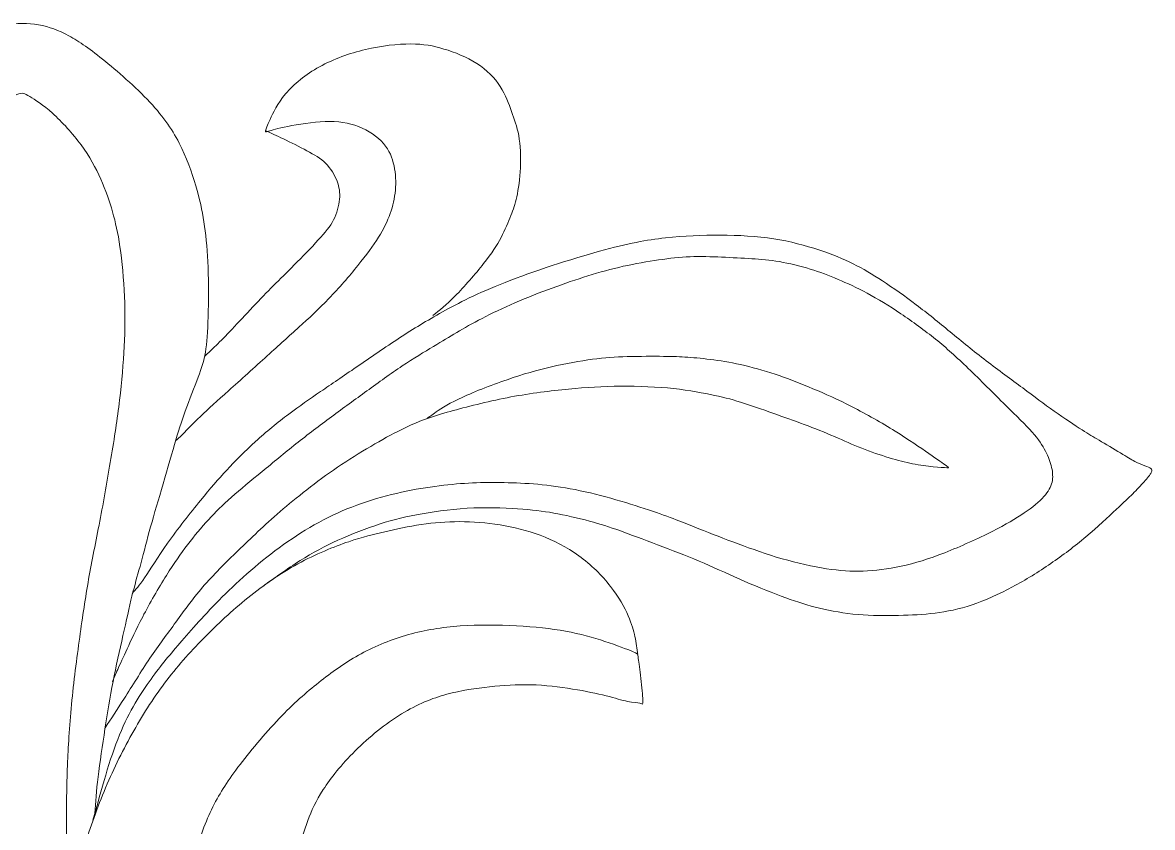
# Model space of a CAD drawing. Header units: millimetres. Extents: x -90 to 90, y -49 to 48.
# Drawn here: x 0 to 90, y -16.5 to 47.6 of the extents above; entities that cross this region are included whole.
import ezdxf

# ---------------------------------------------------------------- set-up
doc = ezdxf.new("R2010")
doc.units = ezdxf.units.MM
doc.header["$MEASUREMENT"] = 0
doc.layers.add('layer 1', color=7, linetype='Continuous')

msp = doc.modelspace()

# ---------------------------------------------------------------- linework, layer by layer
at = {"layer": 'layer 1', "color": 250, "lineweight": 20}
for points, knots in [([(5.7695, -15.4283), (5.83, -14.5363), (5.8904, -13.6445), (6.0268, -12.5079), (6.0268, -12.5079), (6.1631, -11.3713), (6.3753, -9.99), (6.5784, -8.6864), (6.5784, -8.6864), (6.7817, -7.383), (6.9758, -6.1572), (7.2171, -4.9181), (7.2171, -4.9181), (7.4586, -3.6791), (7.7471, -2.4269), (8.0097, -1.2532), (8.0097, -1.2532), (8.2724, -0.0794), (8.5091, 1.016), (8.7284, 1.8977), (8.7284, 1.8977), (8.9479, 2.7795), (9.1499, 3.4478), (9.3694, 4.2545), (9.3694, 4.2545), (9.5888, 5.0611), (9.8256, 6.0062), (10.1071, 7.0284), (10.1071, 7.0284), (10.3886, 8.0505), (10.7148, 9.1496), (11.07, 10.3716), (11.07, 10.3716), (11.4252, 11.5934), (11.8095, 12.938), (12.1182, 13.978), (12.1182, 13.978), (12.4268, 15.0179), (12.6598, 15.7532), (12.9802, 16.6388), (12.9802, 16.6388), (13.3005, 17.5246), (13.7082, 18.5606), (13.9986, 19.3326), (13.9986, 19.3326), (14.2889, 20.1048), (14.4617, 20.6131), (14.5802, 21.3267), (14.5802, 21.3267), (14.6987, 22.0405), (14.7625, 22.9599), (14.7983, 24.153), (14.7983, 24.153), (14.8342, 25.3461), (14.842, 26.8131), (14.7953, 28.0745), (14.7953, 28.0745), (14.7487, 29.3359), (14.6478, 30.3915), (14.5139, 31.3504), (14.5139, 31.3504), (14.3799, 32.3093), (14.213, 33.1714), (13.9294, 34.1975), (13.9294, 34.1975), (13.646, 35.2237), (13.2457, 36.4139), (12.6962, 37.5625), (12.6962, 37.5625), (12.1468, 38.7113), (11.4479, 39.8185), (10.3608, 41.0205), (10.3608, 41.0205), (9.2737, 42.2226), (7.7984, 43.5196), (6.6102, 44.4844), (6.6102, 44.4844), (5.4223, 45.4493), (4.5215, 46.0818), (3.6984, 46.5326), (3.6984, 46.5326), (2.8753, 46.9834), (2.13, 47.2523), (1.2912, 47.4025), (1.2912, 47.4025), (0.4526, 47.5528), (-0.4791, 47.5844), (-1.4576, 47.3867), (-1.4576, 47.3867), (-2.436, 47.189), (-3.4611, 46.762), (-4.4629, 46.1926), (-4.4629, 46.1926), (-5.4645, 45.6232), (-6.443, 44.9114), (-7.4369, 44.0493), (-7.4369, 44.0493), (-8.4308, 43.1873), (-9.4401, 42.1751), (-10.3176, 41.1865), (-10.3176, 41.1865), (-11.1951, 40.1979), (-11.9405, 39.2332), (-12.5151, 38.2842), (-12.5151, 38.2842), (-13.0897, 37.3353), (-13.4936, 36.402), (-13.8741, 35.3739), (-13.8741, 35.3739), (-14.2546, 34.3459), (-14.6117, 33.2228), (-14.8447, 31.9416), (-14.8447, 31.9416), (-15.0777, 30.6605), (-15.1863, 29.2211), (-15.2329, 27.932), (-15.2329, 27.932), (-15.2796, 26.6431), (-15.2639, 25.5042), (-15.1714, 24.3686), (-15.1714, 24.3686), (-15.0788, 23.2332), (-14.9094, 22.1009), (-14.7599, 21.2448), (-14.7599, 21.2448), (-14.6104, 20.3887), (-14.481, 19.809), (-14.3115, 19.2669), (-14.3115, 19.2669), (-14.1422, 18.7249), (-13.9327, 18.2206), (-13.6959, 17.5553), (-13.6959, 17.5553), (-13.4592, 16.89), (-13.1951, 16.0636), (-12.9843, 15.4992), (-12.9843, 15.4992), (-12.7736, 14.9348), (-12.616, 14.6324), (-12.4742, 14.152), (-12.4742, 14.152), (-12.3325, 13.6716), (-12.2067, 13.013), (-11.9788, 12.1559), (-11.9788, 12.1559), (-11.7507, 11.2988), (-11.4208, 10.243), (-11.0578, 9.1536), (-11.0578, 9.1536), (-10.6948, 8.0643), (-10.2986, 6.9413), (-10.0056, 6.0319), (-10.0056, 6.0319), (-9.7125, 5.1224), (-9.5221, 4.4266), (-9.3462, 3.8444), (-9.3462, 3.8444), (-9.1701, 3.262), (-9.0084, 2.7934), (-8.8317, 2.0619), (-8.8317, 2.0619), (-8.6551, 1.3303), (-8.4635, 0.3359), (-8.2146, -0.837), (-8.2146, -0.837), (-7.9656, -2.0098), (-7.6594, -3.3611), (-7.4536, -4.2705), (-7.4536, -4.2705), (-7.2478, -5.18), (-7.1425, -5.6477), (-7.0146, -6.2778), (-7.0146, -6.2778), (-6.8866, -6.9081), (-6.7358, -7.7008), (-6.629, -8.3018), (-6.629, -8.3018), (-6.5223, -8.9028), (-6.4596, -9.3122), (-6.3525, -9.946), (-6.3525, -9.946), (-6.2453, -10.5797), (-6.0939, -11.4378), (-6.0236, -12.3042), (-6.0236, -12.3042), (-5.9533, -13.1706), (-5.9643, -14.0454), (-5.9682, -14.4882), (-5.9682, -14.4882), (-5.972, -14.9311), (-5.9691, -14.942), (-5.966, -14.9531)], [0, 0, 0, 0, 0.0204082, 0.0204082, 0.0204082, 0.0204082, 0.0408163, 0.0408163, 0.0408163, 0.0408163, 0.0612245, 0.0612245, 0.0612245, 0.0612245, 0.0816327, 0.0816327, 0.0816327, 0.0816327, 0.1020408, 0.1020408, 0.1020408, 0.1020408, 0.122449, 0.122449, 0.122449, 0.122449, 0.1428571, 0.1428571, 0.1428571, 0.1428571, 0.1632653, 0.1632653, 0.1632653, 0.1632653, 0.1836735, 0.1836735, 0.1836735, 0.1836735, 0.2040816, 0.2040816, 0.2040816, 0.2040816, 0.2244898, 0.2244898, 0.2244898, 0.2244898, 0.244898, 0.244898, 0.244898, 0.244898, 0.2653061, 0.2653061, 0.2653061, 0.2653061, 0.2857143, 0.2857143, 0.2857143, 0.2857143, 0.3061224, 0.3061224, 0.3061224, 0.3061224, 0.3265306, 0.3265306, 0.3265306, 0.3265306, 0.3469388, 0.3469388, 0.3469388, 0.3469388, 0.3673469, 0.3673469, 0.3673469, 0.3673469, 0.3877551, 0.3877551, 0.3877551, 0.3877551, 0.4081633, 0.4081633, 0.4081633, 0.4081633, 0.4285714, 0.4285714, 0.4285714, 0.4285714, 0.4489796, 0.4489796, 0.4489796, 0.4489796, 0.4693878, 0.4693878, 0.4693878, 0.4693878, 0.4897959, 0.4897959, 0.4897959, 0.4897959, 0.5102041, 0.5102041, 0.5102041, 0.5102041, 0.5306122, 0.5306122, 0.5306122, 0.5306122, 0.5510204, 0.5510204, 0.5510204, 0.5510204, 0.5714286, 0.5714286, 0.5714286, 0.5714286, 0.5918367, 0.5918367, 0.5918367, 0.5918367, 0.6122449, 0.6122449, 0.6122449, 0.6122449, 0.6326531, 0.6326531, 0.6326531, 0.6326531, 0.6530612, 0.6530612, 0.6530612, 0.6530612, 0.6734694, 0.6734694, 0.6734694, 0.6734694, 0.6938776, 0.6938776, 0.6938776, 0.6938776, 0.7142857, 0.7142857, 0.7142857, 0.7142857, 0.7346939, 0.7346939, 0.7346939, 0.7346939, 0.755102, 0.755102, 0.755102, 0.755102, 0.7755102, 0.7755102, 0.7755102, 0.7755102, 0.7959184, 0.7959184, 0.7959184, 0.7959184, 0.8163265, 0.8163265, 0.8163265, 0.8163265, 0.8367347, 0.8367347, 0.8367347, 0.8367347, 0.8571429, 0.8571429, 0.8571429, 0.8571429, 0.877551, 0.877551, 0.877551, 0.877551, 0.8979592, 0.8979592, 0.8979592, 0.8979592, 0.9183673, 0.9183673, 0.9183673, 0.9183673, 0.9387755, 0.9387755, 0.9387755, 0.9387755, 0.9591837, 0.9591837, 0.9591837, 0.9591837, 1, 1, 1, 1]), ([(32.7172, 24.247), (33.2452, 24.6662), (33.7733, 25.0853), (34.4877, 25.8089), (34.4877, 25.8089), (35.202, 26.5326), (36.1029, 27.5606), (36.7552, 28.387), (36.7552, 28.387), (37.4074, 29.2135), (37.8113, 29.8382), (38.1412, 30.459), (38.1412, 30.459), (38.4713, 31.0799), (38.7275, 31.6967), (38.9254, 32.2029), (38.9254, 32.2029), (39.1234, 32.709), (39.2631, 33.1043), (39.395, 33.7132), (39.395, 33.7132), (39.5269, 34.3222), (39.6512, 35.1446), (39.6899, 36.0224), (39.6899, 36.0224), (39.7288, 36.9003), (39.6823, 37.8335), (39.5503, 38.5769), (39.5503, 38.5769), (39.4183, 39.3203), (39.2008, 39.8738), (38.9756, 40.4987), (38.9756, 40.4987), (38.7505, 41.1235), (38.5176, 41.8193), (38.0827, 42.4915), (38.0827, 42.4915), (37.6479, 43.1638), (37.0111, 43.8123), (36.2112, 44.3263), (36.2112, 44.3263), (35.4115, 44.8404), (34.4487, 45.2199), (33.5867, 45.4808), (33.5867, 45.4808), (32.7248, 45.7418), (31.9638, 45.8843), (30.9388, 45.8843), (30.9388, 45.8843), (29.9138, 45.8843), (28.6247, 45.7418), (27.3435, 45.4412), (27.3435, 45.4412), (26.0623, 45.1408), (24.7888, 44.6821), (23.6783, 44.0652), (23.6783, 44.0652), (22.5679, 43.4484), (21.6207, 42.6734), (20.9683, 41.9063), (20.9683, 41.9063), (20.3161, 41.1391), (19.959, 40.38), (19.7337, 39.8738), (19.7337, 39.8738), (19.5086, 39.3677), (19.4154, 39.1147), (19.3765, 38.9882), (19.3765, 38.9882), (19.3377, 38.8616), (19.3532, 38.8616), (19.6017, 38.9328), (19.6017, 38.9328), (19.8502, 39.004), (20.3316, 39.1463), (21.147, 39.3123), (21.147, 39.3123), (21.9623, 39.4784), (23.1116, 39.6682), (24.1211, 39.6998), (24.1211, 39.6998), (25.1305, 39.7315), (26.0001, 39.605), (26.7921, 39.2965), (26.7921, 39.2965), (27.5842, 38.9882), (28.2987, 38.4978), (28.7724, 37.9522), (28.7724, 37.9522), (29.246, 37.4066), (29.479, 36.8054), (29.611, 36.1727), (29.611, 36.1727), (29.743, 35.5401), (29.774, 34.8757), (29.7196, 34.2351), (29.7196, 34.2351), (29.6653, 33.5947), (29.5255, 32.9778), (29.308, 32.3689), (29.308, 32.3689), (29.0906, 31.76), (28.7956, 31.1588), (28.3762, 30.4867), (28.3762, 30.4867), (27.957, 29.8145), (27.4134, 29.071), (26.73, 28.2248), (26.73, 28.2248), (26.0468, 27.3786), (25.2237, 26.4297), (24.416, 25.5914), (24.416, 25.5914), (23.6086, 24.7531), (22.8164, 24.0254), (22.0322, 23.3137), (22.0322, 23.3137), (21.248, 22.6019), (20.4713, 21.9061), (19.5007, 21.0282), (19.5007, 21.0282), (18.5301, 20.1504), (17.3654, 19.0906), (16.4413, 18.2602), (16.4413, 18.2602), (15.5173, 17.4299), (14.8341, 16.8289), (14.1894, 16.212), (14.1894, 16.212), (13.5449, 15.5952), (12.9393, 14.9625), (12.6131, 14.6383), (12.6131, 14.6383), (12.287, 14.314), (12.2405, 14.2982), (12.1938, 14.2825)], [0, 0, 0, 0, 0.0285714, 0.0285714, 0.0285714, 0.0285714, 0.0571429, 0.0571429, 0.0571429, 0.0571429, 0.0857143, 0.0857143, 0.0857143, 0.0857143, 0.1142857, 0.1142857, 0.1142857, 0.1142857, 0.1428571, 0.1428571, 0.1428571, 0.1428571, 0.1714286, 0.1714286, 0.1714286, 0.1714286, 0.2, 0.2, 0.2, 0.2, 0.2285714, 0.2285714, 0.2285714, 0.2285714, 0.2571429, 0.2571429, 0.2571429, 0.2571429, 0.2857143, 0.2857143, 0.2857143, 0.2857143, 0.3142857, 0.3142857, 0.3142857, 0.3142857, 0.3428571, 0.3428571, 0.3428571, 0.3428571, 0.3714286, 0.3714286, 0.3714286, 0.3714286, 0.4, 0.4, 0.4, 0.4, 0.4285714, 0.4285714, 0.4285714, 0.4285714, 0.4571429, 0.4571429, 0.4571429, 0.4571429, 0.4857143, 0.4857143, 0.4857143, 0.4857143, 0.5142857, 0.5142857, 0.5142857, 0.5142857, 0.5428571, 0.5428571, 0.5428571, 0.5428571, 0.5714286, 0.5714286, 0.5714286, 0.5714286, 0.6, 0.6, 0.6, 0.6, 0.6285714, 0.6285714, 0.6285714, 0.6285714, 0.6571429, 0.6571429, 0.6571429, 0.6571429, 0.6857143, 0.6857143, 0.6857143, 0.6857143, 0.7142857, 0.7142857, 0.7142857, 0.7142857, 0.7428571, 0.7428571, 0.7428571, 0.7428571, 0.7714286, 0.7714286, 0.7714286, 0.7714286, 0.8, 0.8, 0.8, 0.8, 0.8285714, 0.8285714, 0.8285714, 0.8285714, 0.8571429, 0.8571429, 0.8571429, 0.8571429, 0.8857143, 0.8857143, 0.8857143, 0.8857143, 0.9142857, 0.9142857, 0.9142857, 0.9142857, 0.9428571, 0.9428571, 0.9428571, 0.9428571, 1, 1, 1, 1]), ([(-3.4625, -24.5025), (-3.4073, -23.5001), (-3.3519, -22.4978), (-3.3243, -21.1899), (-3.3243, -21.1899), (-3.2967, -19.882), (-3.2967, -18.2687), (-3.3588, -16.6396), (-3.3588, -16.6396), (-3.421, -15.0105), (-3.5452, -13.3654), (-3.7006, -11.6809), (-3.7006, -11.6809), (-3.8558, -9.9965), (-4.0422, -8.2725), (-4.2131, -6.6828), (-4.2131, -6.6828), (-4.3838, -5.0933), (-4.5392, -3.6381), (-4.8032, -1.8428), (-4.8032, -1.8428), (-5.0672, -0.0477), (-5.4399, 2.0875), (-5.8282, 4.1992), (-5.8282, 4.1992), (-6.2164, 6.3106), (-6.6203, 8.3984), (-6.9619, 10.2648), (-6.9619, 10.2648), (-7.3035, 12.1311), (-7.5832, 13.7761), (-7.8162, 15.4132), (-7.8162, 15.4132), (-8.049, 17.0502), (-8.2354, 18.6793), (-8.313, 20.6959), (-8.313, 20.6959), (-8.3906, 22.7125), (-8.3597, 25.1168), (-8.1267, 27.2758), (-8.1267, 27.2758), (-7.8937, 29.4347), (-7.4589, 31.3486), (-6.8998, 32.9935), (-6.8998, 32.9935), (-6.3407, 34.6384), (-5.6575, 36.0146), (-4.8655, 37.272), (-4.8655, 37.272), (-4.0733, 38.5294), (-3.1725, 39.6682), (-2.3727, 40.4591), (-2.3727, 40.4591), (-1.5729, 41.2499), (-0.874, 41.6928), (-0.4391, 41.8667), (-0.4391, 41.8667), (-0.0043, 42.0407), (0.1665, 41.9458), (0.578, 41.6928), (0.578, 41.6928), (0.9896, 41.4397), (1.6418, 41.0284), (2.3951, 40.3562), (2.3951, 40.3562), (3.1483, 39.684), (4.0024, 38.7507), (4.678, 37.8334), (4.678, 37.8334), (5.3537, 36.916), (5.8505, 36.0146), (6.2465, 35.1209), (6.2465, 35.1209), (6.6426, 34.2272), (6.9376, 33.3416), (7.1784, 32.4953), (7.1784, 32.4953), (7.4191, 31.6491), (7.6055, 30.8425), (7.7685, 29.7115), (7.7685, 29.7115), (7.9316, 28.5806), (8.0714, 27.1254), (8.1335, 25.7652), (8.1335, 25.7652), (8.1956, 24.4051), (8.1801, 23.1396), (8.1102, 21.7873), (8.1102, 21.7873), (8.0404, 20.4351), (7.9161, 18.9956), (7.7375, 17.5088), (7.7375, 17.5088), (7.5589, 16.022), (7.326, 14.4879), (7.0541, 12.8509), (7.0541, 12.8509), (6.7824, 11.2137), (6.4718, 9.474), (6.1611, 7.8528), (6.1611, 7.8528), (5.8505, 6.2316), (5.5399, 4.7289), (5.2759, 3.2421), (5.2759, 3.2421), (5.0119, 1.7553), (4.7944, 0.2844), (4.5614, -1.3922), (4.5614, -1.3922), (4.3285, -3.0688), (4.0802, -4.951), (3.9093, -6.7382), (3.9093, -6.7382), (3.7384, -8.5256), (3.6453, -10.218), (3.5909, -11.5386), (3.5909, -11.5386), (3.5366, -12.8593), (3.5209, -13.8083), (3.5132, -14.9352), (3.5132, -14.9352), (3.5054, -16.0621), (3.5054, -17.3671), (3.5261, -18.7496), (3.5261, -18.7496), (3.5468, -20.1321), (3.5883, -21.5922), (3.6297, -23.0523)], [0, 0, 0, 0, 0.030303, 0.030303, 0.030303, 0.030303, 0.0606061, 0.0606061, 0.0606061, 0.0606061, 0.0909091, 0.0909091, 0.0909091, 0.0909091, 0.1212121, 0.1212121, 0.1212121, 0.1212121, 0.1515152, 0.1515152, 0.1515152, 0.1515152, 0.1818182, 0.1818182, 0.1818182, 0.1818182, 0.2121212, 0.2121212, 0.2121212, 0.2121212, 0.2424242, 0.2424242, 0.2424242, 0.2424242, 0.2727273, 0.2727273, 0.2727273, 0.2727273, 0.3030303, 0.3030303, 0.3030303, 0.3030303, 0.3333333, 0.3333333, 0.3333333, 0.3333333, 0.3636364, 0.3636364, 0.3636364, 0.3636364, 0.3939394, 0.3939394, 0.3939394, 0.3939394, 0.4242424, 0.4242424, 0.4242424, 0.4242424, 0.4545455, 0.4545455, 0.4545455, 0.4545455, 0.4848485, 0.4848485, 0.4848485, 0.4848485, 0.5151515, 0.5151515, 0.5151515, 0.5151515, 0.5454545, 0.5454545, 0.5454545, 0.5454545, 0.5757576, 0.5757576, 0.5757576, 0.5757576, 0.6060606, 0.6060606, 0.6060606, 0.6060606, 0.6363636, 0.6363636, 0.6363636, 0.6363636, 0.6666667, 0.6666667, 0.6666667, 0.6666667, 0.6969697, 0.6969697, 0.6969697, 0.6969697, 0.7272727, 0.7272727, 0.7272727, 0.7272727, 0.7575758, 0.7575758, 0.7575758, 0.7575758, 0.7878788, 0.7878788, 0.7878788, 0.7878788, 0.8181818, 0.8181818, 0.8181818, 0.8181818, 0.8484848, 0.8484848, 0.8484848, 0.8484848, 0.8787879, 0.8787879, 0.8787879, 0.8787879, 0.9090909, 0.9090909, 0.9090909, 0.9090909, 0.9393939, 0.9393939, 0.9393939, 0.9393939, 1, 1, 1, 1]), ([(19.3765, 38.9882), (19.8088, 38.7878), (20.241, 38.5875), (20.8066, 38.3133), (20.8066, 38.3133), (21.3722, 38.0391), (22.0711, 37.6911), (22.6689, 37.3747), (22.6689, 37.3747), (23.2669, 37.0585), (23.7638, 36.7737), (24.1675, 36.3704), (24.1675, 36.3704), (24.5714, 35.9671), (24.882, 35.4452), (25.0684, 34.9627), (25.0684, 34.9627), (25.2548, 34.4803), (25.3169, 34.0376), (25.2703, 33.5156), (25.2703, 33.5156), (25.2237, 32.9937), (25.0684, 32.3925), (24.7965, 31.8627), (24.7965, 31.8627), (24.5248, 31.3329), (24.1365, 30.8742), (23.5774, 30.2651), (23.5774, 30.2651), (23.0184, 29.6563), (22.2884, 28.8971), (21.6672, 28.2723), (21.6672, 28.2723), (21.0461, 27.6475), (20.5336, 27.1573), (20.0055, 26.6273), (20.0055, 26.6273), (19.4775, 26.0974), (18.934, 25.5282), (18.3671, 24.927), (18.3671, 24.927), (17.8003, 24.326), (17.21, 23.6934), (16.7053, 23.1635), (16.7053, 23.1635), (16.2007, 22.6336), (15.7813, 22.2067), (15.4318, 21.8665), (15.4318, 21.8665), (15.0824, 21.5265), (14.8029, 21.2734), (14.5233, 21.0203)], [0, 0, 0, 0, 0.0714286, 0.0714286, 0.0714286, 0.0714286, 0.1428571, 0.1428571, 0.1428571, 0.1428571, 0.2142857, 0.2142857, 0.2142857, 0.2142857, 0.2857143, 0.2857143, 0.2857143, 0.2857143, 0.3571429, 0.3571429, 0.3571429, 0.3571429, 0.4285714, 0.4285714, 0.4285714, 0.4285714, 0.5, 0.5, 0.5, 0.5, 0.5714286, 0.5714286, 0.5714286, 0.5714286, 0.6428571, 0.6428571, 0.6428571, 0.6428571, 0.7142857, 0.7142857, 0.7142857, 0.7142857, 0.7857143, 0.7857143, 0.7857143, 0.7857143, 0.8571429, 0.8571429, 0.8571429, 0.8571429, 1, 1, 1, 1]), ([(18.9433, 2.5128), (20.0267, 3.294), (21.1102, 4.0752), (22.1217, 4.7149), (22.1217, 4.7149), (23.1333, 5.3547), (24.0729, 5.8528), (25.1386, 6.3353), (25.1386, 6.3353), (26.2044, 6.8176), (27.3963, 7.2844), (28.5009, 7.6403), (28.5009, 7.6403), (29.6055, 7.9961), (30.6227, 8.2412), (31.8553, 8.4567), (31.8553, 8.4567), (33.0881, 8.6722), (34.5364, 8.8581), (35.9632, 8.9155), (35.9632, 8.9155), (37.3901, 8.9727), (38.7957, 8.9016), (39.8866, 8.8146), (39.8866, 8.8146), (40.9776, 8.7275), (41.7541, 8.6248), (42.6743, 8.4469), (42.6743, 8.4469), (43.5945, 8.2689), (44.6584, 8.0158), (45.5184, 7.7766), (45.5184, 7.7766), (46.3784, 7.5373), (47.0344, 7.3119), (47.9215, 6.9897), (47.9215, 6.9897), (48.8087, 6.6674), (49.9267, 6.2484), (51.037, 5.8253), (51.037, 5.8253), (52.1474, 5.4022), (53.2501, 4.9752), (54.3295, 4.5086), (54.3295, 4.5086), (55.4089, 4.0419), (56.4648, 3.5359), (57.5752, 3.0535), (57.5752, 3.0535), (58.6857, 2.571), (59.8505, 2.1124), (60.8289, 1.7566), (60.8289, 1.7566), (61.8073, 1.4006), (62.5994, 1.1475), (63.5234, 0.9261), (63.5234, 0.9261), (64.4475, 0.7046), (65.5035, 0.515), (66.5906, 0.4201), (66.5906, 0.4201), (67.6777, 0.3251), (68.7959, 0.3251), (69.8209, 0.349), (69.8209, 0.349), (70.8459, 0.3726), (71.7776, 0.42), (72.725, 0.5386), (72.725, 0.5386), (73.6723, 0.6573), (74.6352, 0.847), (75.6757, 1.195), (75.6757, 1.195), (76.7163, 1.5429), (77.8344, 2.0491), (78.8983, 2.6185), (78.8983, 2.6185), (79.9621, 3.188), (80.9715, 3.8205), (81.9421, 4.485), (81.9421, 4.485), (82.9128, 5.1492), (83.8446, 5.8451), (84.753, 6.6122), (84.753, 6.6122), (85.6617, 7.3793), (86.5469, 8.2176), (87.1672, 8.8009), (87.1672, 8.8009), (87.7874, 9.3841), (88.1427, 9.7123), (88.4766, 10.0425), (88.4766, 10.0425), (88.8106, 10.3726), (89.123, 10.7049), (89.387, 11.0034), (89.387, 11.0034), (89.6512, 11.302), (89.8666, 11.5668), (89.9578, 11.7399), (89.9578, 11.7399), (90.0491, 11.9129), (90.016, 11.9939), (89.9209, 12.0632), (89.9209, 12.0632), (89.8258, 12.1324), (89.6685, 12.1896), (89.4482, 12.2727), (89.4482, 12.2727), (89.2278, 12.3558), (88.9444, 12.4645), (88.6396, 12.6228), (88.6396, 12.6228), (88.3349, 12.7809), (88.0087, 12.9885), (87.4991, 13.297), (87.4991, 13.297), (86.9895, 13.6054), (86.2966, 14.0146), (85.8014, 14.3063), (85.8014, 14.3063), (85.3064, 14.5979), (85.0094, 14.7718), (84.4434, 15.1338), (84.4434, 15.1338), (83.8775, 15.4956), (83.0426, 16.0454), (82.2292, 16.6228), (82.2292, 16.6228), (81.4158, 17.2002), (80.6237, 17.8051), (79.717, 18.4754), (79.717, 18.4754), (78.8105, 19.1457), (77.7893, 19.8813), (76.7973, 20.6444), (76.7973, 20.6444), (75.8053, 21.4077), (74.8423, 22.1985), (73.9261, 22.9497), (73.9261, 22.9497), (73.0098, 23.7011), (72.1401, 24.4128), (71.2316, 25.1008), (71.2316, 25.1008), (70.3231, 25.7888), (69.3757, 26.4533), (68.5449, 26.9989), (68.5449, 26.9989), (67.714, 27.5446), (66.9995, 27.9716), (66.1996, 28.367), (66.1996, 28.367), (65.3999, 28.7624), (64.5148, 29.1263), (63.4664, 29.4742), (63.4664, 29.4742), (62.4182, 29.8221), (61.2069, 30.1544), (59.8713, 30.36), (59.8713, 30.36), (58.5356, 30.5656), (57.0758, 30.6446), (55.6237, 30.6525), (55.6237, 30.6525), (54.1716, 30.6604), (52.7274, 30.5971), (51.2441, 30.431), (51.2441, 30.431), (49.761, 30.265), (48.2392, 29.9961), (45.9794, 29.3713), (45.9794, 29.3713), (43.7199, 28.7466), (40.7225, 27.766), (38.4784, 26.8881), (38.4784, 26.8881), (36.2343, 26.0104), (34.7434, 25.2353), (33.4776, 24.5315), (33.4776, 24.5315), (32.212, 23.8276), (31.1714, 23.195), (30.0454, 22.4595), (30.0454, 22.4595), (28.9196, 21.724), (27.7082, 20.8857), (26.6366, 20.1501), (26.6366, 20.1501), (25.565, 19.4147), (24.6333, 18.7821), (23.7635, 18.1889), (23.7635, 18.1889), (22.8938, 17.5958), (22.0863, 17.0423), (21.2166, 16.3857), (21.2166, 16.3857), (20.3468, 15.7294), (19.4151, 14.9703), (18.5686, 14.2031), (18.5686, 14.2031), (17.7222, 13.436), (16.9612, 12.6611), (16.2779, 11.9257), (16.2779, 11.9257), (15.5946, 11.1901), (14.9889, 10.4941), (14.1813, 9.5056), (14.1813, 9.5056), (13.3738, 8.5169), (12.3643, 7.2359), (11.5644, 6.105), (11.5644, 6.105), (10.7647, 4.974), (10.1746, 3.9934), (9.7397, 3.3528), (9.7397, 3.3528), (9.3048, 2.7122), (9.0254, 2.4118), (8.7457, 2.1112)], [0, 0, 0, 0, 0.0178571, 0.0178571, 0.0178571, 0.0178571, 0.0357143, 0.0357143, 0.0357143, 0.0357143, 0.0535714, 0.0535714, 0.0535714, 0.0535714, 0.0714286, 0.0714286, 0.0714286, 0.0714286, 0.0892857, 0.0892857, 0.0892857, 0.0892857, 0.1071429, 0.1071429, 0.1071429, 0.1071429, 0.125, 0.125, 0.125, 0.125, 0.1428571, 0.1428571, 0.1428571, 0.1428571, 0.1607143, 0.1607143, 0.1607143, 0.1607143, 0.1785714, 0.1785714, 0.1785714, 0.1785714, 0.1964286, 0.1964286, 0.1964286, 0.1964286, 0.2142857, 0.2142857, 0.2142857, 0.2142857, 0.2321429, 0.2321429, 0.2321429, 0.2321429, 0.25, 0.25, 0.25, 0.25, 0.2678571, 0.2678571, 0.2678571, 0.2678571, 0.2857143, 0.2857143, 0.2857143, 0.2857143, 0.3035714, 0.3035714, 0.3035714, 0.3035714, 0.3214286, 0.3214286, 0.3214286, 0.3214286, 0.3392857, 0.3392857, 0.3392857, 0.3392857, 0.3571429, 0.3571429, 0.3571429, 0.3571429, 0.375, 0.375, 0.375, 0.375, 0.3928571, 0.3928571, 0.3928571, 0.3928571, 0.4107143, 0.4107143, 0.4107143, 0.4107143, 0.4285714, 0.4285714, 0.4285714, 0.4285714, 0.4464286, 0.4464286, 0.4464286, 0.4464286, 0.4642857, 0.4642857, 0.4642857, 0.4642857, 0.4821429, 0.4821429, 0.4821429, 0.4821429, 0.5, 0.5, 0.5, 0.5, 0.5178571, 0.5178571, 0.5178571, 0.5178571, 0.5357143, 0.5357143, 0.5357143, 0.5357143, 0.5535714, 0.5535714, 0.5535714, 0.5535714, 0.5714286, 0.5714286, 0.5714286, 0.5714286, 0.5892857, 0.5892857, 0.5892857, 0.5892857, 0.6071429, 0.6071429, 0.6071429, 0.6071429, 0.625, 0.625, 0.625, 0.625, 0.6428571, 0.6428571, 0.6428571, 0.6428571, 0.6607143, 0.6607143, 0.6607143, 0.6607143, 0.6785714, 0.6785714, 0.6785714, 0.6785714, 0.6964286, 0.6964286, 0.6964286, 0.6964286, 0.7142857, 0.7142857, 0.7142857, 0.7142857, 0.7321429, 0.7321429, 0.7321429, 0.7321429, 0.75, 0.75, 0.75, 0.75, 0.7678571, 0.7678571, 0.7678571, 0.7678571, 0.7857143, 0.7857143, 0.7857143, 0.7857143, 0.8035714, 0.8035714, 0.8035714, 0.8035714, 0.8214286, 0.8214286, 0.8214286, 0.8214286, 0.8392857, 0.8392857, 0.8392857, 0.8392857, 0.8571429, 0.8571429, 0.8571429, 0.8571429, 0.875, 0.875, 0.875, 0.875, 0.8928571, 0.8928571, 0.8928571, 0.8928571, 0.9107143, 0.9107143, 0.9107143, 0.9107143, 0.9285714, 0.9285714, 0.9285714, 0.9285714, 0.9464286, 0.9464286, 0.9464286, 0.9464286, 0.9642857, 0.9642857, 0.9642857, 0.9642857, 1, 1, 1, 1]), ([(5.6219, -15.9725), (6.2854, -13.5258), (6.949, -11.0791), (7.735, -9.1597), (7.735, -9.1597), (8.521, -7.2405), (9.4297, -5.8487), (10.2449, -4.7217), (10.2449, -4.7217), (11.0602, -3.5948), (11.7825, -2.7328), (12.7104, -1.6612), (12.7104, -1.6612), (13.6383, -0.5896), (14.7721, 0.6916), (16.1893, 2.0795), (16.1893, 2.0795), (17.6064, 3.4675), (19.3069, 4.9621), (21.1395, 6.2314), (21.1395, 6.2314), (22.9721, 7.5007), (24.9367, 8.5446), (27.0255, 9.2802), (27.0255, 9.2802), (29.1144, 10.0156), (31.3274, 10.4426), (33.2181, 10.6799), (33.2181, 10.6799), (35.1091, 10.9172), (36.6775, 10.9645), (38.3859, 10.933), (38.3859, 10.933), (40.0942, 10.9013), (41.9423, 10.7907), (44.0505, 10.3716), (44.0505, 10.3716), (46.1588, 9.9524), (48.5273, 9.2248), (50.2122, 8.6515), (50.2122, 8.6515), (51.8973, 8.078), (52.8989, 7.659), (53.9084, 7.2557), (53.9084, 7.2557), (54.9179, 6.8522), (55.9352, 6.4647), (57.034, 6.0574), (57.034, 6.0574), (58.1328, 5.6501), (59.313, 5.2231), (60.5321, 4.8712), (60.5321, 4.8712), (61.7513, 4.5192), (63.0092, 4.2425), (64.0808, 4.0765), (64.0808, 4.0765), (65.1524, 3.9103), (66.0376, 3.855), (66.9888, 3.8867), (66.9888, 3.8867), (67.9401, 3.9182), (68.9574, 4.0369), (70.0328, 4.2702), (70.0328, 4.2702), (71.1083, 4.5035), (72.2419, 4.8515), (73.5115, 5.3498), (73.5115, 5.3498), (74.7811, 5.8479), (76.1868, 6.4964), (77.2816, 7.0501), (77.2816, 7.0501), (78.3765, 7.6036), (79.1609, 8.0623), (79.8246, 8.513), (79.8246, 8.513), (80.4886, 8.9638), (81.0322, 9.4066), (81.401, 9.8139), (81.401, 9.8139), (81.7698, 10.2212), (81.9639, 10.593), (82.0493, 10.9687), (82.0493, 10.9687), (82.1348, 11.3443), (82.1114, 11.7238), (82.0183, 12.1351), (82.0183, 12.1351), (81.9252, 12.5463), (81.7621, 12.9892), (81.5252, 13.4479), (81.5252, 13.4479), (81.2884, 13.9066), (80.9778, 14.3812), (80.4653, 14.9585), (80.4653, 14.9585), (79.9528, 15.5357), (79.2383, 16.2159), (78.3299, 17.1134), (78.3299, 17.1134), (77.4214, 18.011), (76.3186, 19.1262), (75.3752, 20.0356), (75.3752, 20.0356), (74.4318, 20.9451), (73.6474, 21.6488), (72.7739, 22.3527), (72.7739, 22.3527), (71.9003, 23.0566), (70.9375, 23.7604), (70.0018, 24.3891), (70.0018, 24.3891), (69.0661, 25.018), (68.1575, 25.5715), (67.3227, 26.0223), (67.3227, 26.0223), (66.488, 26.4731), (65.727, 26.8211), (64.997, 27.1294), (64.997, 27.1294), (64.2672, 27.4379), (63.5683, 27.7068), (62.7762, 27.9479), (62.7762, 27.9479), (61.9842, 28.1891), (61.099, 28.4027), (60.3185, 28.5372), (60.3185, 28.5372), (59.5381, 28.6716), (58.8626, 28.727), (58.1171, 28.7745), (58.1171, 28.7745), (57.3716, 28.822), (56.5564, 28.8614), (55.7216, 28.897), (55.7216, 28.897), (54.8869, 28.9326), (54.0327, 28.9643), (53.2056, 28.9326), (53.2056, 28.9326), (52.3787, 28.901), (51.579, 28.806), (50.6937, 28.6755), (50.6937, 28.6755), (49.8085, 28.5451), (48.8377, 28.3791), (47.8826, 28.1654), (47.8826, 28.1654), (46.9275, 27.952), (45.988, 27.691), (45.0562, 27.4023), (45.0562, 27.4023), (44.1243, 27.1137), (43.2003, 26.7973), (42.2218, 26.4375), (42.2218, 26.4375), (41.2435, 26.0777), (40.2107, 25.6742), (39.2479, 25.259), (39.2479, 25.259), (38.285, 24.8439), (37.3919, 24.4168), (36.6232, 24.0174), (36.6232, 24.0174), (35.8544, 23.6181), (35.2099, 23.2464), (34.6119, 22.8945), (34.6119, 22.8945), (34.0141, 22.5425), (33.4628, 22.2104), (32.7523, 21.7833), (32.7523, 21.7833), (32.0417, 21.3563), (31.1721, 20.8344), (30.2597, 20.2253), (30.2597, 20.2253), (29.3473, 19.6164), (28.3921, 18.9206), (27.4486, 18.2365), (27.4486, 18.2365), (26.5052, 17.5524), (25.5734, 16.8801), (24.6261, 16.1803), (24.6261, 16.1803), (23.6787, 15.4804), (22.7159, 14.7528), (21.7917, 14.0173), (21.7917, 14.0173), (20.8678, 13.2817), (19.9825, 12.5384), (19.105, 11.8148), (19.105, 11.8148), (18.2275, 11.0911), (17.3579, 10.3874), (16.6474, 9.7627), (16.6474, 9.7627), (15.9368, 9.1379), (15.3856, 8.5921), (14.8265, 7.9792), (14.8265, 7.9792), (14.2673, 7.3663), (13.7005, 6.6862), (13.1568, 5.9785), (13.1568, 5.9785), (12.6134, 5.2706), (12.0931, 4.535), (11.4719, 3.5386), (11.4719, 3.5386), (10.8506, 2.5422), (10.1285, 1.2847), (9.581, 0.2448), (9.581, 0.2448), (9.0335, -0.7952), (8.6609, -1.6176), (8.3463, -2.3017), (8.3463, -2.3017), (8.0319, -2.9859), (7.7757, -3.5315), (7.5893, -3.9467), (7.5893, -3.9467), (7.4029, -4.3619), (7.2864, -4.6467), (7.1699, -4.9313)], [0, 0, 0, 0, 0.0175439, 0.0175439, 0.0175439, 0.0175439, 0.0350877, 0.0350877, 0.0350877, 0.0350877, 0.0526316, 0.0526316, 0.0526316, 0.0526316, 0.0701754, 0.0701754, 0.0701754, 0.0701754, 0.0877193, 0.0877193, 0.0877193, 0.0877193, 0.1052632, 0.1052632, 0.1052632, 0.1052632, 0.122807, 0.122807, 0.122807, 0.122807, 0.1403509, 0.1403509, 0.1403509, 0.1403509, 0.1578947, 0.1578947, 0.1578947, 0.1578947, 0.1754386, 0.1754386, 0.1754386, 0.1754386, 0.1929825, 0.1929825, 0.1929825, 0.1929825, 0.2105263, 0.2105263, 0.2105263, 0.2105263, 0.2280702, 0.2280702, 0.2280702, 0.2280702, 0.245614, 0.245614, 0.245614, 0.245614, 0.2631579, 0.2631579, 0.2631579, 0.2631579, 0.2807018, 0.2807018, 0.2807018, 0.2807018, 0.2982456, 0.2982456, 0.2982456, 0.2982456, 0.3157895, 0.3157895, 0.3157895, 0.3157895, 0.3333333, 0.3333333, 0.3333333, 0.3333333, 0.3508772, 0.3508772, 0.3508772, 0.3508772, 0.3684211, 0.3684211, 0.3684211, 0.3684211, 0.3859649, 0.3859649, 0.3859649, 0.3859649, 0.4035088, 0.4035088, 0.4035088, 0.4035088, 0.4210526, 0.4210526, 0.4210526, 0.4210526, 0.4385965, 0.4385965, 0.4385965, 0.4385965, 0.4561404, 0.4561404, 0.4561404, 0.4561404, 0.4736842, 0.4736842, 0.4736842, 0.4736842, 0.4912281, 0.4912281, 0.4912281, 0.4912281, 0.5087719, 0.5087719, 0.5087719, 0.5087719, 0.5263158, 0.5263158, 0.5263158, 0.5263158, 0.5438596, 0.5438596, 0.5438596, 0.5438596, 0.5614035, 0.5614035, 0.5614035, 0.5614035, 0.5789474, 0.5789474, 0.5789474, 0.5789474, 0.5964912, 0.5964912, 0.5964912, 0.5964912, 0.6140351, 0.6140351, 0.6140351, 0.6140351, 0.6315789, 0.6315789, 0.6315789, 0.6315789, 0.6491228, 0.6491228, 0.6491228, 0.6491228, 0.6666667, 0.6666667, 0.6666667, 0.6666667, 0.6842105, 0.6842105, 0.6842105, 0.6842105, 0.7017544, 0.7017544, 0.7017544, 0.7017544, 0.7192982, 0.7192982, 0.7192982, 0.7192982, 0.7368421, 0.7368421, 0.7368421, 0.7368421, 0.754386, 0.754386, 0.754386, 0.754386, 0.7719298, 0.7719298, 0.7719298, 0.7719298, 0.7894737, 0.7894737, 0.7894737, 0.7894737, 0.8070175, 0.8070175, 0.8070175, 0.8070175, 0.8245614, 0.8245614, 0.8245614, 0.8245614, 0.8421053, 0.8421053, 0.8421053, 0.8421053, 0.8596491, 0.8596491, 0.8596491, 0.8596491, 0.877193, 0.877193, 0.877193, 0.877193, 0.8947368, 0.8947368, 0.8947368, 0.8947368, 0.9122807, 0.9122807, 0.9122807, 0.9122807, 0.9298246, 0.9298246, 0.9298246, 0.9298246, 0.9473684, 0.9473684, 0.9473684, 0.9473684, 0.9649123, 0.9649123, 0.9649123, 0.9649123, 1, 1, 1, 1]), ([(6.5876, -8.6088), (7.0534, -7.9049), (7.5194, -7.2011), (8.1212, -6.252), (8.1212, -6.252), (8.723, -5.3031), (9.4606, -4.1088), (10.1633, -3.0649), (10.1633, -3.0649), (10.8661, -2.021), (11.534, -1.1274), (12.2329, -0.1743), (12.2329, -0.1743), (12.9317, 0.7787), (13.6616, 1.7909), (14.5196, 2.7795), (14.5196, 2.7795), (15.3777, 3.768), (16.3639, 4.7327), (17.385, 5.7174), (17.385, 5.7174), (18.4062, 6.702), (19.4621, 7.7063), (20.7822, 8.8333), (20.7822, 8.8333), (22.1024, 9.9602), (23.6865, 11.2099), (25.4298, 12.3724), (25.4298, 12.3724), (27.173, 13.535), (29.0755, 14.6104), (30.4383, 15.2748), (30.4383, 15.2748), (31.8011, 15.9391), (32.6241, 16.1921), (33.8509, 16.5361), (33.8509, 16.5361), (35.0779, 16.8801), (36.7085, 17.315), (38.3198, 17.6392), (38.3198, 17.6392), (39.9311, 17.9635), (41.523, 18.1771), (42.9751, 18.3314), (42.9751, 18.3314), (44.4272, 18.4856), (45.7394, 18.5804), (47.1488, 18.6081), (47.1488, 18.6081), (48.5583, 18.6358), (50.0646, 18.5963), (51.4002, 18.4737), (51.4002, 18.4737), (52.7358, 18.3512), (53.9007, 18.1454), (54.8247, 17.9556), (54.8247, 17.9556), (55.7488, 17.7658), (56.4321, 17.5919), (57.2319, 17.3427), (57.2319, 17.3427), (58.0317, 17.0936), (58.9481, 16.7694), (59.81, 16.4649), (59.81, 16.4649), (60.672, 16.1605), (61.4795, 15.8757), (62.3026, 15.5674), (62.3026, 15.5674), (63.1257, 15.2589), (63.9643, 14.9268), (64.7213, 14.6025), (64.7213, 14.6025), (65.4785, 14.2783), (66.154, 13.9619), (66.8801, 13.6733), (66.8801, 13.6733), (67.6061, 13.3846), (68.3827, 13.1236), (69.0699, 12.9142), (69.0699, 12.9142), (69.7571, 12.7046), (70.3551, 12.5463), (70.9375, 12.4317), (70.9375, 12.4317), (71.5198, 12.317), (72.0867, 12.2457), (72.572, 12.1984), (72.572, 12.1984), (73.0573, 12.1509), (73.4612, 12.1271), (73.663, 12.1153), (73.663, 12.1153), (73.8649, 12.1034), (73.8649, 12.1034), (73.6319, 12.2696), (73.6319, 12.2696), (73.399, 12.4356), (72.933, 12.7678), (72.238, 13.2503), (72.238, 13.2503), (71.5431, 13.7327), (70.6191, 14.3652), (69.5475, 15.0297), (69.5475, 15.0297), (68.4759, 15.6939), (67.2568, 16.3898), (66.123, 16.971), (66.123, 16.971), (64.9893, 17.5523), (63.941, 18.019), (62.9975, 18.4183), (62.9975, 18.4183), (62.0541, 18.8177), (61.2155, 19.1499), (60.3147, 19.4582), (60.3147, 19.4582), (59.414, 19.7666), (58.451, 20.0514), (57.5618, 20.2609), (57.5618, 20.2609), (56.6728, 20.4705), (55.8575, 20.6051), (55.0965, 20.7078), (55.0965, 20.7078), (54.3356, 20.8107), (53.6289, 20.8818), (53.0194, 20.9253), (53.0194, 20.9253), (52.4098, 20.9688), (51.8972, 20.9847), (51.0858, 20.9926), (51.0858, 20.9926), (50.2744, 21.0005), (49.1639, 21.0005), (48.1971, 20.9728), (48.1971, 20.9728), (47.2304, 20.9451), (46.4073, 20.8897), (45.425, 20.7592), (45.425, 20.7592), (44.4427, 20.6288), (43.3012, 20.423), (42.1714, 20.162), (42.1714, 20.162), (41.0416, 19.9011), (39.9234, 19.5849), (38.6187, 19.1341), (38.6187, 19.1341), (37.3143, 18.6833), (35.8234, 18.0981), (34.7906, 17.6077), (34.7906, 17.6077), (33.7578, 17.1174), (33.1832, 16.7219), (32.835, 16.4768), (32.835, 16.4768), (32.4869, 16.2319), (32.3653, 16.1373), (32.2436, 16.0427)], [0, 0, 0, 0, 0.0243902, 0.0243902, 0.0243902, 0.0243902, 0.0487805, 0.0487805, 0.0487805, 0.0487805, 0.0731707, 0.0731707, 0.0731707, 0.0731707, 0.097561, 0.097561, 0.097561, 0.097561, 0.1219512, 0.1219512, 0.1219512, 0.1219512, 0.1463415, 0.1463415, 0.1463415, 0.1463415, 0.1707317, 0.1707317, 0.1707317, 0.1707317, 0.195122, 0.195122, 0.195122, 0.195122, 0.2195122, 0.2195122, 0.2195122, 0.2195122, 0.2439024, 0.2439024, 0.2439024, 0.2439024, 0.2682927, 0.2682927, 0.2682927, 0.2682927, 0.2926829, 0.2926829, 0.2926829, 0.2926829, 0.3170732, 0.3170732, 0.3170732, 0.3170732, 0.3414634, 0.3414634, 0.3414634, 0.3414634, 0.3658537, 0.3658537, 0.3658537, 0.3658537, 0.3902439, 0.3902439, 0.3902439, 0.3902439, 0.4146341, 0.4146341, 0.4146341, 0.4146341, 0.4390244, 0.4390244, 0.4390244, 0.4390244, 0.4634146, 0.4634146, 0.4634146, 0.4634146, 0.4878049, 0.4878049, 0.4878049, 0.4878049, 0.5121951, 0.5121951, 0.5121951, 0.5121951, 0.5365854, 0.5365854, 0.5365854, 0.5365854, 0.5609756, 0.5609756, 0.5609756, 0.5609756, 0.5853659, 0.5853659, 0.5853659, 0.5853659, 0.6097561, 0.6097561, 0.6097561, 0.6097561, 0.6341463, 0.6341463, 0.6341463, 0.6341463, 0.6585366, 0.6585366, 0.6585366, 0.6585366, 0.6829268, 0.6829268, 0.6829268, 0.6829268, 0.7073171, 0.7073171, 0.7073171, 0.7073171, 0.7317073, 0.7317073, 0.7317073, 0.7317073, 0.7560976, 0.7560976, 0.7560976, 0.7560976, 0.7804878, 0.7804878, 0.7804878, 0.7804878, 0.804878, 0.804878, 0.804878, 0.804878, 0.8292683, 0.8292683, 0.8292683, 0.8292683, 0.8536585, 0.8536585, 0.8536585, 0.8536585, 0.8780488, 0.8780488, 0.8780488, 0.8780488, 0.902439, 0.902439, 0.902439, 0.902439, 0.9268293, 0.9268293, 0.9268293, 0.9268293, 0.9512195, 0.9512195, 0.9512195, 0.9512195, 1, 1, 1, 1]), ([(3.7765, -37.954), (3.6895, -37.4766), (3.6026, -36.9993), (3.4854, -36.3177), (3.4854, -36.3177), (3.3682, -35.6362), (3.2206, -34.7505), (3.1196, -34.0289), (3.1196, -34.0289), (3.0187, -33.3072), (2.9643, -32.7497), (2.9428, -31.7097), (2.9428, -31.7097), (2.9214, -30.6698), (2.9326, -29.1473), (3.0548, -27.5161), (3.0548, -27.5161), (3.1771, -25.885), (3.4099, -24.1452), (3.7128, -22.6188), (3.7128, -22.6188), (4.0157, -21.0925), (4.3884, -19.7798), (4.8465, -18.3166), (4.8465, -18.3166), (5.3046, -16.8537), (5.8481, -15.2402), (6.5004, -13.6664), (6.5004, -13.6664), (7.1526, -12.0927), (7.9134, -10.5584), (8.7211, -9.1112), (8.7211, -9.1112), (9.5287, -7.664), (10.3828, -6.3038), (11.3302, -5.0384), (11.3302, -5.0384), (12.2775, -3.7731), (13.3181, -2.6027), (14.4246, -1.4757), (14.4246, -1.4757), (15.5311, -0.3487), (16.7034, 0.7346), (17.9555, 1.7449), (17.9555, 1.7449), (19.2076, 2.7553), (20.5391, 3.6924), (21.9504, 4.4616), (21.9504, 4.4616), (23.3616, 5.2306), (24.8526, 5.8317), (26.0018, 6.2271), (26.0018, 6.2271), (27.1511, 6.6225), (27.9585, 6.8122), (28.867, 7.0179), (28.867, 7.0179), (29.7757, 7.2235), (30.785, 7.4449), (31.7867, 7.5953), (31.7867, 7.5953), (32.7885, 7.7455), (33.7823, 7.8245), (34.8306, 7.8245), (34.8306, 7.8245), (35.8789, 7.8245), (36.9817, 7.7455), (38.0609, 7.5716), (38.0609, 7.5716), (39.1403, 7.3976), (40.1964, 7.1286), (41.2523, 6.7331), (41.2523, 6.7331), (42.3085, 6.3377), (43.3644, 5.8158), (44.3351, 5.1119), (44.3351, 5.1119), (45.3058, 4.4081), (46.191, 3.5224), (46.8588, 2.6683), (46.8588, 2.6683), (47.5266, 1.8141), (47.977, 0.9917), (48.274, 0.3254), (48.274, 0.3254), (48.5711, -0.3408), (48.7148, -0.851), (48.8152, -1.3404), (48.8152, -1.3404), (48.9158, -1.8299), (48.9731, -2.2989), (49.0305, -2.7678)], [0, 0, 0, 0, 0.0416667, 0.0416667, 0.0416667, 0.0416667, 0.0833333, 0.0833333, 0.0833333, 0.0833333, 0.125, 0.125, 0.125, 0.125, 0.1666667, 0.1666667, 0.1666667, 0.1666667, 0.2083333, 0.2083333, 0.2083333, 0.2083333, 0.25, 0.25, 0.25, 0.25, 0.2916667, 0.2916667, 0.2916667, 0.2916667, 0.3333333, 0.3333333, 0.3333333, 0.3333333, 0.375, 0.375, 0.375, 0.375, 0.4166667, 0.4166667, 0.4166667, 0.4166667, 0.4583333, 0.4583333, 0.4583333, 0.4583333, 0.5, 0.5, 0.5, 0.5, 0.5416667, 0.5416667, 0.5416667, 0.5416667, 0.5833333, 0.5833333, 0.5833333, 0.5833333, 0.625, 0.625, 0.625, 0.625, 0.6666667, 0.6666667, 0.6666667, 0.6666667, 0.7083333, 0.7083333, 0.7083333, 0.7083333, 0.75, 0.75, 0.75, 0.75, 0.7916667, 0.7916667, 0.7916667, 0.7916667, 0.8333333, 0.8333333, 0.8333333, 0.8333333, 0.875, 0.875, 0.875, 0.875, 0.9166667, 0.9166667, 0.9166667, 0.9166667, 1, 1, 1, 1]), ([(-4.0078, -37.8996), (-3.5407, -38.9432), (-3.0736, -39.9868), (-2.6304, -40.7537), (-2.6304, -40.7537), (-2.1871, -41.5207), (-1.7678, -42.011), (-1.3718, -42.3036), (-1.3718, -42.3036), (-0.9757, -42.5963), (-0.6031, -42.6911), (-0.2381, -42.7069), (-0.2381, -42.7069), (0.1269, -42.7228), (0.484, -42.6595), (0.8413, -42.438), (0.8413, -42.438), (1.1985, -42.2166), (1.5556, -41.837), (2.0449, -41.0699), (2.0449, -41.0699), (2.5341, -40.3027), (3.1552, -39.1482), (3.4658, -38.563), (3.4658, -38.563), (3.7765, -37.9778), (3.7765, -37.9619), (3.7765, -37.954), (3.7765, -37.954), (3.7765, -37.9461), (3.7765, -37.9461), (3.8851, -38.2545), (3.8851, -38.2545), (3.9938, -38.563), (4.2113, -39.1798), (4.4908, -39.8519), (4.4908, -39.8519), (4.7705, -40.5243), (5.1121, -41.2518), (5.5547, -42.003), (5.5547, -42.003), (5.9973, -42.7544), (6.5409, -43.5294), (7.395, -44.3914), (7.395, -44.3914), (8.2491, -45.2535), (9.414, -46.2024), (10.602, -46.9142), (10.602, -46.9142), (11.7901, -47.6259), (13.0015, -48.1005), (14.1429, -48.4327), (14.1429, -48.4327), (15.2844, -48.7648), (16.3559, -48.9546), (17.4508, -49.1206), (17.4508, -49.1206), (18.5458, -49.2868), (19.6639, -49.4291), (20.9451, -49.437), (20.9451, -49.437), (22.2265, -49.4449), (23.6707, -49.3183), (25.0218, -49.0416), (25.0218, -49.0416), (26.373, -48.7648), (27.6309, -48.3377), (28.8267, -47.8473), (28.8267, -47.8473), (30.0226, -47.3571), (31.1562, -46.8036), (32.1967, -46.0126), (32.1967, -46.0126), (33.2373, -45.2218), (34.1847, -44.1938), (34.9068, -43.0786), (34.9068, -43.0786), (35.629, -41.9636), (36.1259, -40.7616), (36.4442, -39.5752), (36.4442, -39.5752), (36.7626, -38.389), (36.9025, -37.2185), (36.918, -35.961), (36.918, -35.961), (36.9335, -34.7036), (36.8249, -33.3593), (36.5996, -32.1018), (36.5996, -32.1018), (36.3744, -30.8444), (36.0328, -29.674), (35.4193, -28.6616), (35.4193, -28.6616), (34.8058, -27.6494), (33.9207, -26.7954), (32.8957, -26.139), (32.8957, -26.139), (31.8707, -25.4826), (30.7058, -25.0238), (29.5022, -24.7549), (29.5022, -24.7549), (28.2987, -24.486), (27.0563, -24.407), (25.8449, -24.5177), (25.8449, -24.5177), (24.6335, -24.6285), (23.4533, -24.9289), (22.5292, -25.443), (22.5292, -25.443), (21.6052, -25.957), (20.9373, -26.6846), (20.386, -27.4912), (20.386, -27.4912), (19.8347, -28.2979), (19.3999, -29.1836), (19.1436, -30.0773), (19.1436, -30.0773), (18.8874, -30.9709), (18.8098, -31.8725), (18.8719, -32.8214), (18.8719, -32.8214), (18.934, -33.7705), (19.1359, -34.767), (19.462, -35.55), (19.462, -35.55), (19.7881, -36.3329), (20.2385, -36.9022), (20.8752, -37.5032), (20.8752, -37.5032), (21.512, -38.1043), (22.3351, -38.7369), (23.1582, -39.2192), (23.1582, -39.2192), (23.9813, -39.7017), (24.8044, -40.034), (25.5577, -40.3423), (25.5577, -40.3423), (26.3109, -40.6508), (26.9941, -40.9356), (27.3357, -41.0779), (27.3357, -41.0779), (27.6775, -41.2202), (27.6775, -41.2202), (27.4135, -41.3547), (27.4135, -41.3547), (27.1495, -41.4891), (26.6214, -41.758), (25.8526, -41.9872), (25.8526, -41.9872), (25.0839, -42.2166), (24.0746, -42.4064), (23.1816, -42.4697), (23.1816, -42.4697), (22.2886, -42.533), (21.512, -42.4697), (20.8208, -42.3036), (20.8208, -42.3036), (20.1299, -42.1376), (19.5241, -41.8687), (18.8719, -41.4733), (18.8719, -41.4733), (18.2196, -41.0779), (17.5208, -40.5558), (16.7753, -39.765), (16.7753, -39.765), (16.0298, -38.9742), (15.2378, -37.9145), (14.5233, -36.4989), (14.5233, -36.4989), (13.8089, -35.0834), (13.1723, -33.3118), (12.7918, -31.5956), (12.7918, -31.5956), (12.4114, -29.8796), (12.2871, -28.2189), (12.3103, -26.6767), (12.3103, -26.6767), (12.3337, -25.1345), (12.5045, -23.711), (12.7452, -22.4061), (12.7452, -22.4061), (12.986, -21.1013), (13.2964, -19.915), (13.7002, -18.6575), (13.7002, -18.6575), (14.1041, -17.4001), (14.6011, -16.0716), (15.1757, -14.9091), (15.1757, -14.9091), (15.7503, -13.7465), (16.4025, -12.75), (17.3499, -11.5162), (17.3499, -11.5162), (18.2973, -10.2827), (19.5396, -8.8117), (20.6656, -7.6491), (20.6656, -7.6491), (21.7916, -6.4867), (22.8009, -5.6325), (23.8104, -4.8417), (23.8104, -4.8417), (24.8199, -4.0509), (25.8294, -3.3233), (26.9864, -2.6985), (26.9864, -2.6985), (28.1434, -2.0738), (29.448, -1.5517), (30.768, -1.18), (30.768, -1.18), (32.0881, -0.8084), (33.4237, -0.5869), (34.8835, -0.484), (34.8835, -0.484), (36.3434, -0.3813), (37.9273, -0.3972), (39.3717, -0.4763), (39.3717, -0.4763), (40.8161, -0.5553), (42.1205, -0.6978), (43.2853, -0.9113), (43.2853, -0.9113), (44.4501, -1.1248), (45.4751, -1.4096), (46.4146, -1.7179), (46.4146, -1.7179), (47.3542, -2.0263), (48.2085, -2.3585), (48.6277, -2.5245), (48.6277, -2.5245), (49.0471, -2.6906), (49.0314, -2.6906), (49.0624, -2.9595), (49.0624, -2.9595), (49.0936, -3.2283), (49.1713, -3.7662), (49.2489, -4.4147), (49.2489, -4.4147), (49.3266, -5.0632), (49.4043, -5.8223), (49.4276, -6.2335), (49.4276, -6.2335), (49.4508, -6.6448), (49.4198, -6.7081), (49.4042, -6.716), (49.4042, -6.716), (49.3887, -6.7239), (49.3887, -6.6765), (49.2101, -6.6448), (49.2101, -6.6448), (49.0314, -6.6133), (48.6743, -6.5973), (48.224, -6.5024), (48.224, -6.5024), (47.7736, -6.4075), (47.23, -6.2336), (46.5079, -6.0517), (46.5079, -6.0517), (45.7858, -5.8698), (44.8849, -5.68), (43.8444, -5.5138), (43.8444, -5.5138), (42.8039, -5.3478), (41.6235, -5.2054), (40.5053, -5.1737), (40.5053, -5.1737), (39.3872, -5.1421), (38.3312, -5.2213), (37.2285, -5.3398), (37.2285, -5.3398), (36.1259, -5.4585), (34.9766, -5.6167), (33.8119, -5.9329), (33.8119, -5.9329), (32.6472, -6.2493), (31.4668, -6.7239), (30.2088, -7.4989), (30.2088, -7.4989), (28.951, -8.2739), (27.6154, -9.3494), (26.5205, -10.4329), (26.5205, -10.4329), (25.4257, -11.5164), (24.5714, -12.6076), (23.9736, -13.525), (23.9736, -13.525), (23.3757, -14.4425), (23.0339, -15.1858), (22.7388, -15.9924), (22.7388, -15.9924), (22.4438, -16.7991), (22.1953, -17.6691), (21.9935, -18.5311), (21.9935, -18.5311), (21.7916, -19.3931), (21.6362, -20.2472), (21.5352, -21.0063), (21.5352, -21.0063), (21.4343, -21.7655), (21.3879, -22.43), (21.3645, -22.7621), (21.3645, -22.7621), (21.3412, -23.0942), (21.3412, -23.0942), (21.512, -23.0942), (21.512, -23.0942), (21.6828, -23.0942), (22.0246, -23.0944), (22.504, -23.1081), (22.504, -23.1081), (22.9835, -23.1221), (23.601, -23.1497), (24.3852, -23.2268), (24.3852, -23.2268), (25.1696, -23.304), (26.1207, -23.4304), (26.9438, -23.5509), (26.9438, -23.5509), (27.767, -23.6716), (28.462, -23.7863), (29.122, -24.0057), (29.122, -24.0057), (29.782, -24.2252), (30.4072, -24.5495), (31.0473, -24.9206), (31.0473, -24.9206), (31.6874, -25.2919), (32.3426, -25.71), (32.6933, -25.9474), (32.6933, -25.9474), (33.0439, -26.1849), (33.0899, -26.2416), (33.136, -26.2982)], [0, 0, 0, 0, 0.0119048, 0.0119048, 0.0119048, 0.0119048, 0.0238095, 0.0238095, 0.0238095, 0.0238095, 0.0357143, 0.0357143, 0.0357143, 0.0357143, 0.047619, 0.047619, 0.047619, 0.047619, 0.0595238, 0.0595238, 0.0595238, 0.0595238, 0.0714286, 0.0714286, 0.0714286, 0.0714286, 0.0833333, 0.0833333, 0.0833333, 0.0833333, 0.0952381, 0.0952381, 0.0952381, 0.0952381, 0.1071429, 0.1071429, 0.1071429, 0.1071429, 0.1190476, 0.1190476, 0.1190476, 0.1190476, 0.1309524, 0.1309524, 0.1309524, 0.1309524, 0.1428571, 0.1428571, 0.1428571, 0.1428571, 0.1547619, 0.1547619, 0.1547619, 0.1547619, 0.1666667, 0.1666667, 0.1666667, 0.1666667, 0.1785714, 0.1785714, 0.1785714, 0.1785714, 0.1904762, 0.1904762, 0.1904762, 0.1904762, 0.202381, 0.202381, 0.202381, 0.202381, 0.2142857, 0.2142857, 0.2142857, 0.2142857, 0.2261905, 0.2261905, 0.2261905, 0.2261905, 0.2380952, 0.2380952, 0.2380952, 0.2380952, 0.25, 0.25, 0.25, 0.25, 0.2619048, 0.2619048, 0.2619048, 0.2619048, 0.2738095, 0.2738095, 0.2738095, 0.2738095, 0.2857143, 0.2857143, 0.2857143, 0.2857143, 0.297619, 0.297619, 0.297619, 0.297619, 0.3095238, 0.3095238, 0.3095238, 0.3095238, 0.3214286, 0.3214286, 0.3214286, 0.3214286, 0.3333333, 0.3333333, 0.3333333, 0.3333333, 0.3452381, 0.3452381, 0.3452381, 0.3452381, 0.3571429, 0.3571429, 0.3571429, 0.3571429, 0.3690476, 0.3690476, 0.3690476, 0.3690476, 0.3809524, 0.3809524, 0.3809524, 0.3809524, 0.3928571, 0.3928571, 0.3928571, 0.3928571, 0.4047619, 0.4047619, 0.4047619, 0.4047619, 0.4166667, 0.4166667, 0.4166667, 0.4166667, 0.4285714, 0.4285714, 0.4285714, 0.4285714, 0.4404762, 0.4404762, 0.4404762, 0.4404762, 0.452381, 0.452381, 0.452381, 0.452381, 0.4642857, 0.4642857, 0.4642857, 0.4642857, 0.4761905, 0.4761905, 0.4761905, 0.4761905, 0.4880952, 0.4880952, 0.4880952, 0.4880952, 0.5, 0.5, 0.5, 0.5, 0.5119048, 0.5119048, 0.5119048, 0.5119048, 0.5238095, 0.5238095, 0.5238095, 0.5238095, 0.5357143, 0.5357143, 0.5357143, 0.5357143, 0.547619, 0.547619, 0.547619, 0.547619, 0.5595238, 0.5595238, 0.5595238, 0.5595238, 0.5714286, 0.5714286, 0.5714286, 0.5714286, 0.5833333, 0.5833333, 0.5833333, 0.5833333, 0.5952381, 0.5952381, 0.5952381, 0.5952381, 0.6071429, 0.6071429, 0.6071429, 0.6071429, 0.6190476, 0.6190476, 0.6190476, 0.6190476, 0.6309524, 0.6309524, 0.6309524, 0.6309524, 0.6428571, 0.6428571, 0.6428571, 0.6428571, 0.6547619, 0.6547619, 0.6547619, 0.6547619, 0.6666667, 0.6666667, 0.6666667, 0.6666667, 0.6785714, 0.6785714, 0.6785714, 0.6785714, 0.6904762, 0.6904762, 0.6904762, 0.6904762, 0.702381, 0.702381, 0.702381, 0.702381, 0.7142857, 0.7142857, 0.7142857, 0.7142857, 0.7261905, 0.7261905, 0.7261905, 0.7261905, 0.7380952, 0.7380952, 0.7380952, 0.7380952, 0.75, 0.75, 0.75, 0.75, 0.7619048, 0.7619048, 0.7619048, 0.7619048, 0.7738095, 0.7738095, 0.7738095, 0.7738095, 0.7857143, 0.7857143, 0.7857143, 0.7857143, 0.797619, 0.797619, 0.797619, 0.797619, 0.8095238, 0.8095238, 0.8095238, 0.8095238, 0.8214286, 0.8214286, 0.8214286, 0.8214286, 0.8333333, 0.8333333, 0.8333333, 0.8333333, 0.8452381, 0.8452381, 0.8452381, 0.8452381, 0.8571429, 0.8571429, 0.8571429, 0.8571429, 0.8690476, 0.8690476, 0.8690476, 0.8690476, 0.8809524, 0.8809524, 0.8809524, 0.8809524, 0.8928571, 0.8928571, 0.8928571, 0.8928571, 0.9047619, 0.9047619, 0.9047619, 0.9047619, 0.9166667, 0.9166667, 0.9166667, 0.9166667, 0.9285714, 0.9285714, 0.9285714, 0.9285714, 0.9404762, 0.9404762, 0.9404762, 0.9404762, 0.952381, 0.952381, 0.952381, 0.952381, 0.9642857, 0.9642857, 0.9642857, 0.9642857, 0.9761905, 0.9761905, 0.9761905, 0.9761905, 1, 1, 1, 1])]:
    msp.add_open_spline(points, degree=3, knots=knots, dxfattribs=at)

doc.saveas('drawing.dxf')
